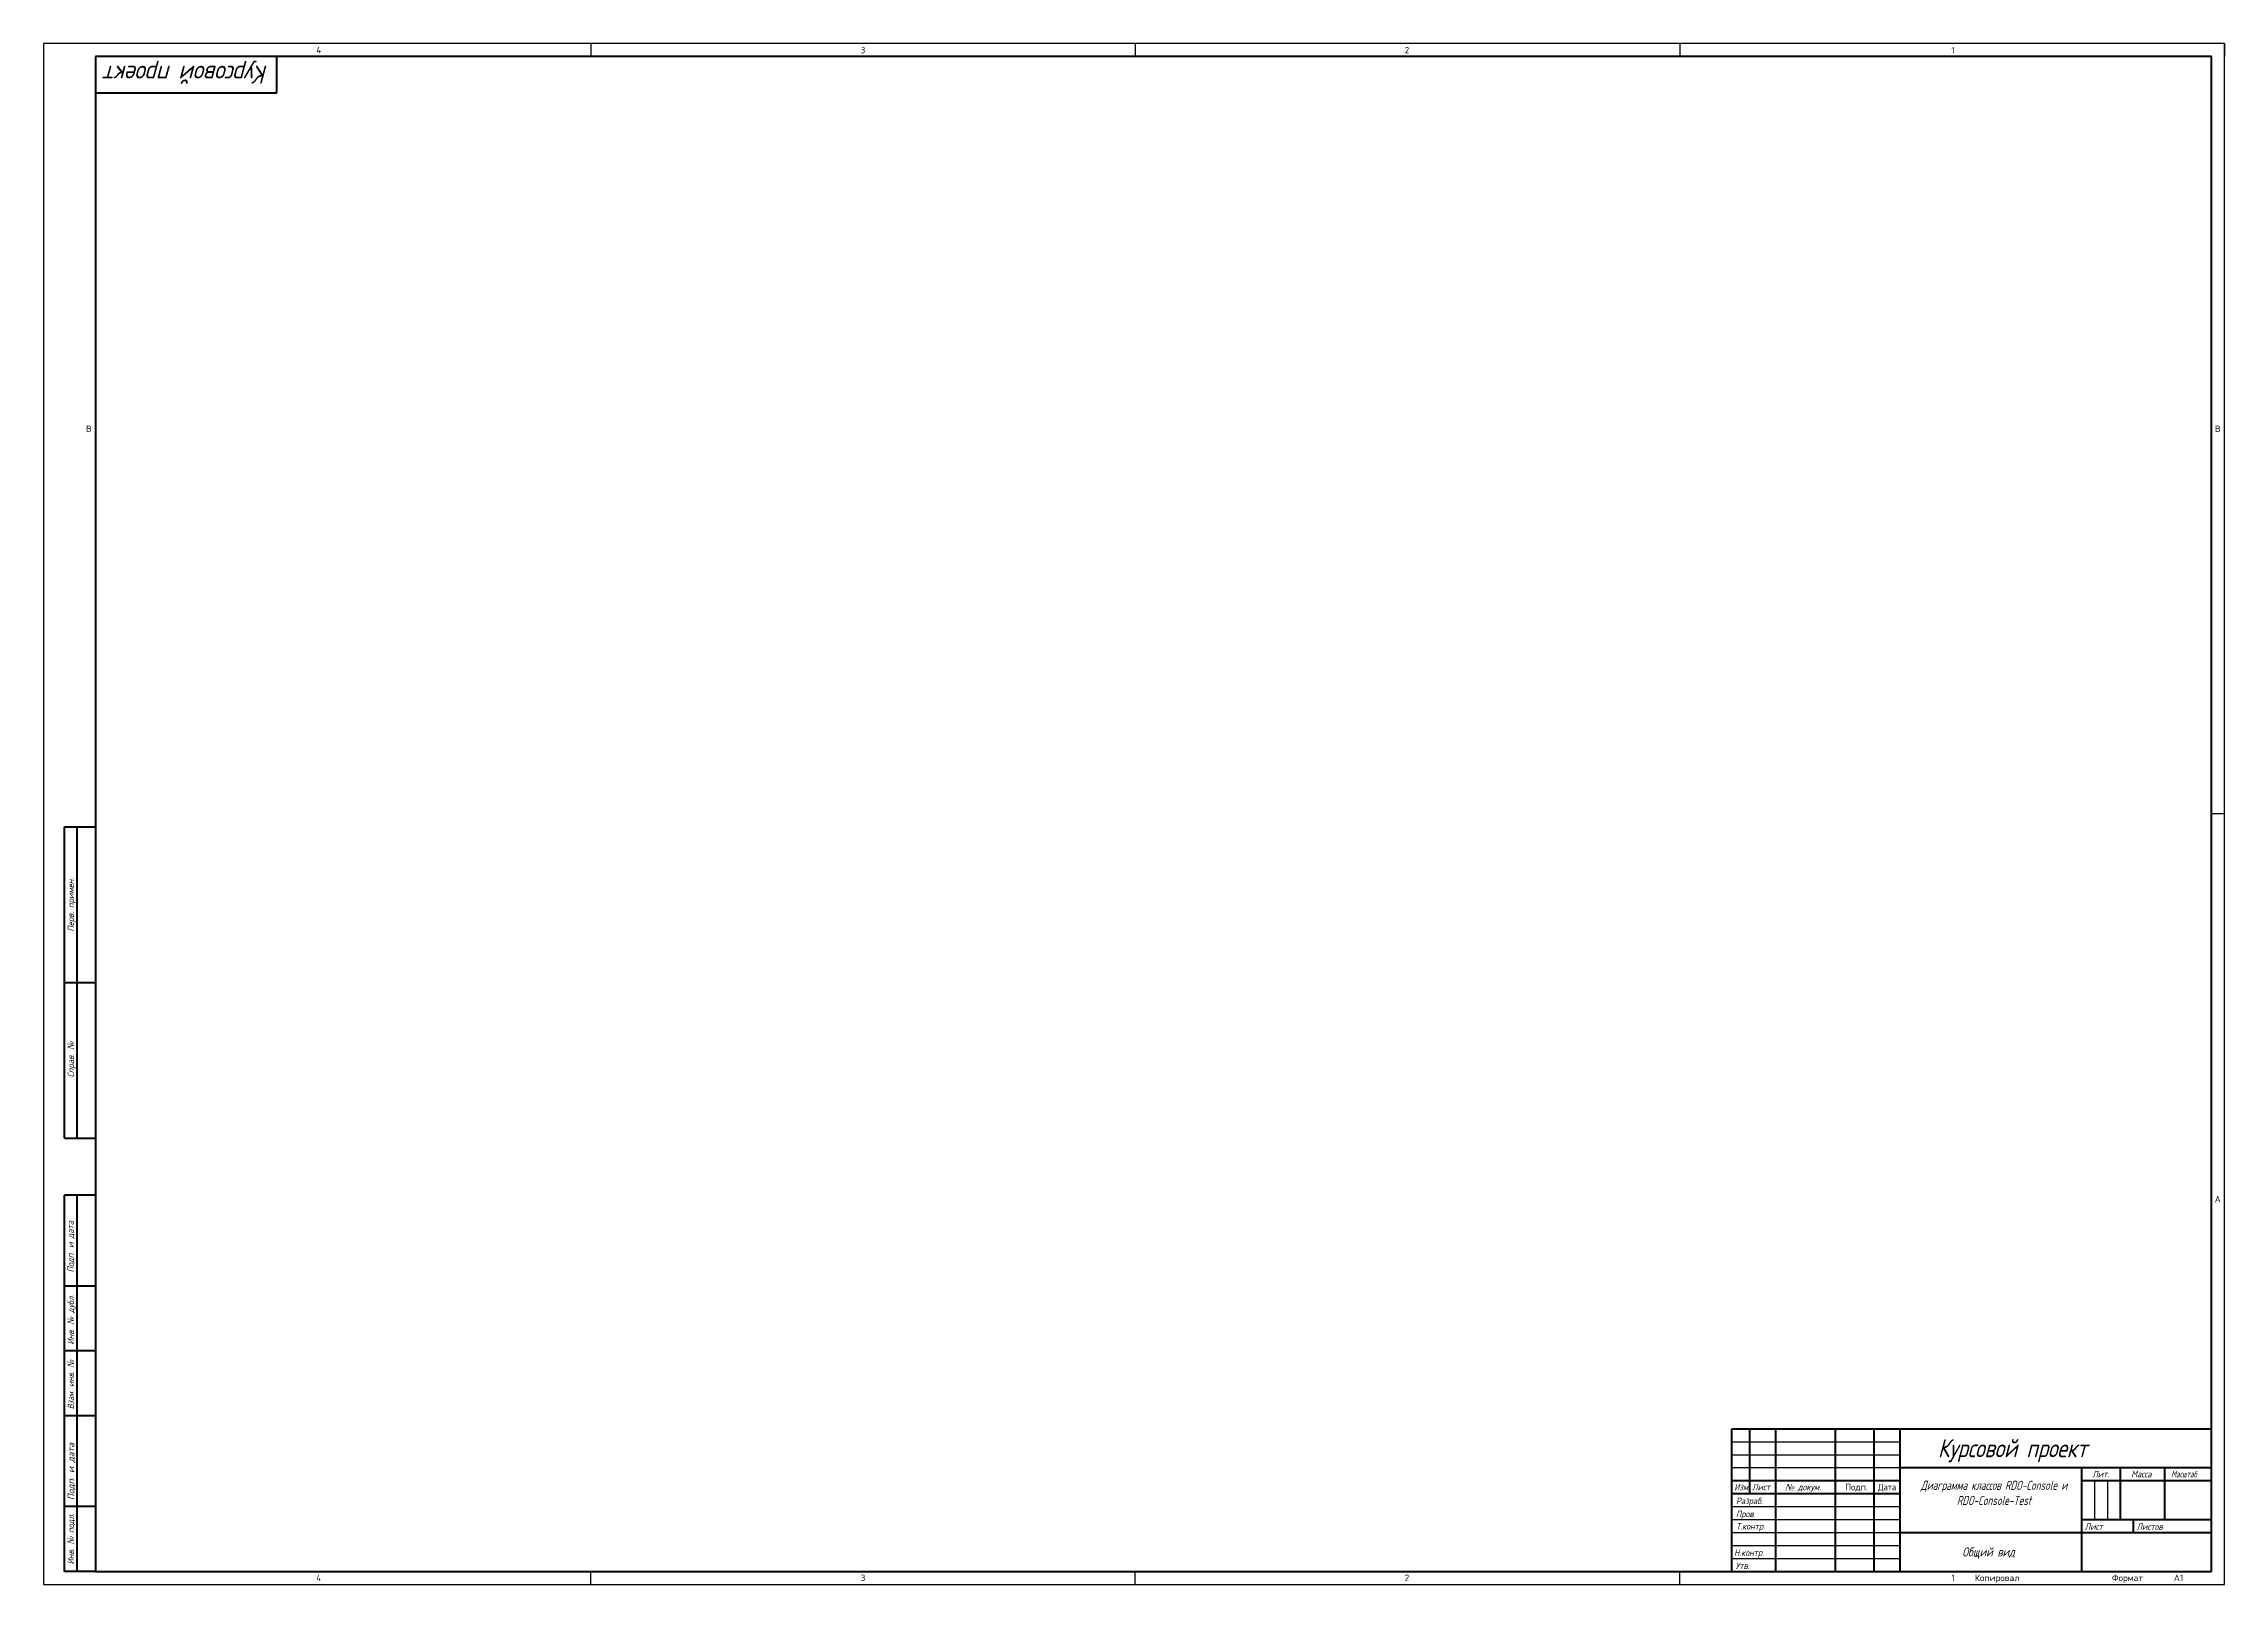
# Model space of a CAD drawing. Header units: millimetres. Extents: x 17 to 1994, y 648 to 1249.
# Drawn here: x 17 to 858, y 655 to 1249 of the extents above; entities that cross this region are included whole.
import ezdxf

# ---------------------------------------------------------------- set-up
doc = ezdxf.new("R2010")
doc.units = ezdxf.units.MM
doc.styles.add('GOST 2.304', font='CS_Gost2304.shx', dxfattribs={"oblique": 15})
doc.styles.get("Standard").update_dxf_attribs({"font": 'times.ttf', "oblique": 15})

msp = doc.modelspace()

# ---------------------------------------------------------------- linework, layer by layer
at = {"color": 1, "linetype": 'Continuous', "lineweight": 25, "extrusion": (0, 1, 0)}
for points, elevation in [([(-858.07, 0), (-17.07, 0)], 1248.63), ([(-858.07, 0), (-853.07, 0)], 951.63), ([(-668.07, 0), (-733.07, 0)], 709.63), ([(-668.07, 0), (-733.07, 0)], 704.63), ([(-668.07, 0), (-733.07, 0)], 699.63), ([(-668.07, 0), (-733.07, 0)], 684.63), ([(-668.07, 0), (-733.07, 0)], 679.63), ([(-668.07, 0), (-733.07, 0)], 674.63), ([(-668.07, 0), (-733.07, 0)], 669.63), ([(-668.07, 0), (-733.07, 0)], 664.63), ([(-17.07, 0), (-858.07, 0)], 654.63)]:
    msp.add_lwpolyline(points, dxfattribs=dict(at, elevation=elevation))
at = {"color": 1, "linetype": 'Continuous', "lineweight": 25, "extrusion": (1, 0, 0)}
for points, elevation in [([(1248.63, 0), (654.63, 0)], 17.07), ([(1248.63, 0), (1243.63, 0)], 228.07), ([(1248.63, 0), (1243.63, 0)], 438.07), ([(1248.63, 0), (1243.63, 0)], 648.07), ([(654.63, 0), (1248.63, 0)], 858.07), ([(1248.63, 0), (1243.63, 0)], 858.07), ([(679.63, 0), (694.63, 0)], 808.07), ([(679.63, 0), (694.63, 0)], 813.07), ([(654.63, 0), (659.63, 0)], 228.07), ([(654.63, 0), (659.63, 0)], 438.07), ([(654.63, 0), (659.63, 0)], 648.07), ([(654.63, 0), (659.63, 0)], 858.07)]:
    msp.add_lwpolyline(points, dxfattribs=dict(at, elevation=elevation))
at = {"color": 7, "linetype": 'Continuous', "lineweight": 60, "extrusion": (0, 1, 0)}
for points, elevation in [([(-853.07, 0), (-37.07, 0)], 1243.63), ([(-107.07, 0), (-37.07, 0)], 1243.63), ([(-37.07, 0), (-107.07, 0)], 1229.63), ([(-25.07, 0), (-37.07, 0)], 946.63), ([(-25.07, 0), (-37.07, 0)], 886.63), ([(-25.07, 0), (-37.07, 0)], 826.63), ([(-37.07, 0), (-25.07, 0)], 804.63), ([(-37.07, 0), (-25.07, 0)], 769.63), ([(-37.07, 0), (-25.07, 0)], 744.63), ([(-37.07, 0), (-25.07, 0)], 719.63), ([(-668.07, 0), (-853.07, 0)], 714.63), ([(-733.07, 0), (-853.07, 0)], 699.63), ([(-668.07, 0), (-733.07, 0)], 694.63), ([(-668.07, 0), (-733.07, 0)], 689.63), ([(-803.07, 0), (-853.07, 0)], 694.63), ([(-37.07, 0), (-25.07, 0)], 684.63), ([(-733.07, 0), (-853.07, 0)], 674.63), ([(-803.07, 0), (-853.07, 0)], 679.63), ([(-37.07, 0), (-25.07, 0)], 659.63), ([(-37.07, 0), (-853.07, 0)], 659.63), ([(-668.07, 0), (-853.07, 0)], 659.63)]:
    msp.add_lwpolyline(points, dxfattribs=dict(at, elevation=elevation))
at = {"color": 7, "linetype": 'Continuous', "lineweight": 60, "extrusion": (1, 0, 0)}
for points, elevation in [([(1243.63, 0), (659.63, 0)], 37.07), ([(1243.63, 0), (1229.63, 0)], 37.07), ([(1229.63, 0), (1243.63, 0)], 107.07), ([(659.63, 0), (1243.63, 0)], 853.07), ([(659.63, 0), (714.63, 0)], 668.07), ([(689.63, 0), (714.63, 0)], 675.07), ([(659.63, 0), (714.63, 0)], 685.07), ([(659.63, 0), (714.63, 0)], 708.07), ([(659.63, 0), (714.63, 0)], 723.07), ([(659.63, 0), (714.63, 0)], 733.07), ([(659.63, 0), (714.63, 0)], 853.07), ([(659.63, 0), (699.63, 0)], 803.07), ([(679.63, 0), (699.63, 0)], 818.07), ([(679.63, 0), (699.63, 0)], 835.07), ([(674.63, 0), (679.63, 0)], 823.07)]:
    msp.add_lwpolyline(points, dxfattribs=dict(at, elevation=elevation))
at = {"color": 7, "linetype": 'Continuous', "lineweight": 60, "extrusion": (1, 1.77636e-16, 0)}
for elevation in [25.07, 30.07]:
    msp.add_lwpolyline([(826.63, 0), (946.63, 0)], dxfattribs=dict(at, elevation=elevation))
at = {"color": 7, "linetype": 'Continuous', "lineweight": 60}
msp.add_lwpolyline([(37.07, 946.63), (37.07, 826.63)], dxfattribs=at)
at = {"color": 7, "linetype": 'Continuous', "lineweight": 60, "extrusion": (1, 1.96012e-16, 0)}
for points, elevation in [([(659.63, 0), (804.63, 0)], 25.07), ([(659.63, 0), (804.63, 0)], 30.07), ([(804.63, 0), (659.63, 0)], 37.07)]:
    msp.add_lwpolyline(points, dxfattribs=dict(at, elevation=elevation))

# ---------------------------------------------------------------- texts
at = {"color": 1, "linetype": 'Continuous', "lineweight": 25, "attachment_point": 1, "style": 'GOST 2.304'}
for s, insert, char_height, width in [('\\Fsimplex.shx;\\W1.0000000000;\\Q0.2617993878;\\T1.0000000000;\\o\\l4', (122.23, 1247.38), 2.5, 4.3068), ('\\Fsimplex.shx;\\W1.0000000000;\\Q0.2617993878;\\T1.0000000000;\\o\\l3', (332.11, 1247.38), 2.5, 4.611), ('\\Fsimplex.shx;\\W1.0000000000;\\Q0.2617993878;\\T1.0000000000;\\o\\l2', (541.94, 1247.38), 2.5, 4.611), ('\\Fsimplex.shx;\\W1.0000000000;\\Q0.2617993878;\\T1.0000000000;\\o\\l1', (752.78, 1247.38), 2.5, 3.2439), ('\\Fsimplex.shx;\\W1.0000000000;\\Q0.2617993878;\\T1.0000000000;\\o\\lB', (33.42, 1101.38), 2.5, 4.73), ('\\Fsimplex.shx;\\W1.0000000000;\\Q0.2617993878;\\T1.0000000000;\\o\\lB', (854.42, 1101.38), 2.5, 4.73), ('\\Fsimplex.shx;\\W1.0000000000;\\Q0.2617993878;\\T1.0000000000;\\o\\lA', (854.32, 804.38), 2.5, 4.4258), ('Курсовой проект', (747.59, 710.63), 7, 101.4577), ('Лит.', (807.13, 698.38), 2.5, 11.1477), ('Масса', (822.11, 698.38), 2.5, 13.973), ('{\\W0.8;Масштаб}', (837.51, 698.38), 2.5, 19.2666), ('{\\Fsimplex|c204;\\Q15;\\W0.8;Лист}', (675.92, 693.38), 2.5, 11.5444), ('{\\fTimes New Roman|b0|i0|c204|p18;№} докум.', (688.48, 693.38), 2.5, 17.9016), ('\\Fsimplex.shx;\\W1.0000000000;\\Q0.2617993878;\\T1.0000000000;\\o\\lПодп.', (711.8, 693.38), 2.5, 12.2192), ('\\Fsimplex.shx;\\W0.8000000000;\\Q0.2617993878;\\T1.0000000000;\\o\\lДата', (724.53, 693.38), 2.5, 10.8567), ('Разраб.', (669.7, 688.05), 2.5, 15.9096), ('Пров.', (669.7, 683.05), 2.5, 12.2192), ('Т.контр.', (669.75, 678.26), 2.5, 15.7279), ('Лист', (804.19, 678.13), 2.5, 12.9016), ('Листов', (824.19, 678.13), 2.5, 17.4254), ('Н{\\Fcs_gost2304|c186;.}контр{\\Fcs_gost2304|c186;.}', (668.97, 668.1), 2.5, 17.6835), ('Общий вид', (757, 668.88), 3.5, 33.8716), ('\\Fsimplex.shx;\\W1.0000000000;\\Q0.2617993878;\\T1.0000000000;\\o\\l4', (122.23, 658.38), 2.5, 4.3068), ('\\Fsimplex.shx;\\W1.0000000000;\\Q0.2617993878;\\T1.0000000000;\\o\\l3', (332.11, 658.38), 2.5, 4.611), ('\\Fsimplex.shx;\\W1.0000000000;\\Q0.2617993878;\\T1.0000000000;\\o\\l2', (541.94, 658.38), 2.5, 4.611), ('Утв.', (669.58, 663.05), 2.5, 10.4335), ('\\Fsimplex.shx;\\W1.0000000000;\\Q0.2617993878;\\T1.0000000000;\\o\\l1', (752.78, 658.38), 2.5, 3.2439), ('\\Fsimplex.shx;\\W1.0000000000;\\Q0.2617993878;\\T1.0000000000;\\o\\lКопировал', (761.84, 658.38), 2.5, 22.9016), ('\\Fsimplex.shx;\\W1.0000000000;\\Q0.2617993878;\\T1.0000000000;\\o\\lФормат', (814.7, 658.38), 2.5, 18.2097), ('\\Fsimplex.shx;\\W1.0000000000;\\Q0.2617993878;\\T1.0000000000;\\o\\lA1', (838.57, 658.38), 2.5, 6.4052)]:
    msp.add_mtext(s, dxfattribs=dict(at, insert=insert, char_height=char_height, width=width))
for s, insert, char_height, width, rotation in [('{\\Fsimplex|c204;\\Q15;\\W0.8464;Курсовой проект}', (103.72, 1233.13), 7, 85.5825, 180), ('{\\Fsimplex|c204;\\Q15;\\W0.9;Перв. примен.}', (26.32, 906.29), 2.5, 29.243, 90), ('{\\Fsimplex|c204;\\Q15;\\W0.9;Справ. \\fTimes New Roman|b0|i0|c204|p18;№}', (26.32, 850.08), 2.5, 19.1729, 90), ('{\\Fsimplex|c204;\\Q15;\\W0.9;Подп. и дата}', (26.2, 774.89), 2.5, 29.9254, 90), ('{\\Fsimplex|c204;\\Q15;\\W0.8;Инв. \\fTimes New Roman|b0|i0|c204|p18;№\\Fsimplex|c204; дубл.}', (26.32, 747.05), 2.5, 26.0287, 90), ('{\\Fsimplex|c204;\\Q15;\\W0.7;Взам. инв. \\fTimes New Roman|b0|i0|c204|p18;№}', (26.32, 722.14), 2.5, 21.7138, 90), ('{\\Fsimplex|c204;\\Q15;Подп. и дата}', (26.4, 687.11), 2.5, 29.9254, 90), ('{\\Fsimplex|c204;\\Q15;\\W0.8;Инв. \\fTimes New Roman|b0|i0|c204|p18;№\\Fsimplex|c204; подл.}', (26.32, 662.31), 2.5, 26.6239, 90)]:
    msp.add_mtext(s, dxfattribs=dict(at, insert=insert, char_height=char_height, width=width, rotation=rotation))
at = {"color": 1, "linetype": 'Continuous', "lineweight": 25, "insert": (669.06, 693.38), "char_height": 2.5, "width": 7.1299, "attachment_point": 1}
msp.add_mtext('{\\Fsimplex|c204;\\W0.75;Изм\\Fsimplex|c186;.}', dxfattribs=at)
at = {"insert": (769.21, 694.55), "char_height": 3.5, "width": 57.8067, "attachment_point": 2, "style": 'GOST 2.304'}
msp.add_mtext('{\\W0.9;Диаграмма классов RDO-Console и RDO-Console-Test}', dxfattribs=at)

doc.saveas('drawing.dxf')
